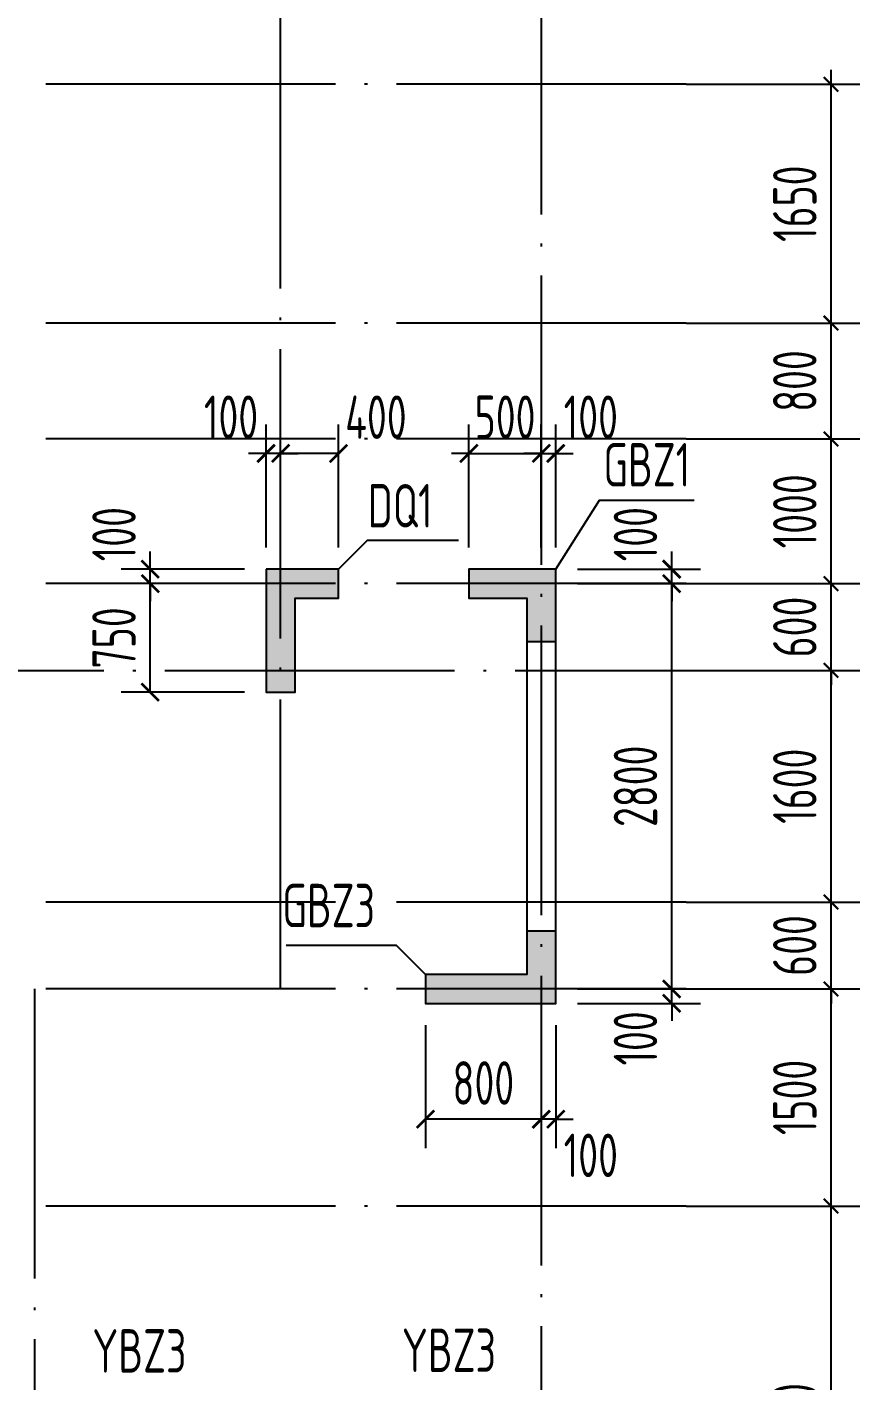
# Model space of a CAD drawing. Extents: x -668857 to 154266, y -275694 to 291306.
# Drawn here: x -292297 to -286609, y 67183 to 76537 of the extents above; entities that cross this region are included whole.
import ezdxf
from ezdxf.enums import TextEntityAlignment as Align

# ---------------------------------------------------------------- set-up
doc = ezdxf.new("R2010")
doc.units = 0
doc.header["$LTSCALE"] = 1000
doc.linetypes.add('DOTE', pattern=[2.42, 2, -0.2, 0.02, -0.2])
doc.layers.get('0').update_dxf_attribs({"linetype": 'CONTINUOUS'})
doc.layers.get('DEFPOINTS').update_dxf_attribs({"linetype": 'CONTINUOUS'})
for name, color, linetype in [('A-AXIS', 1, 'CONTINUOUS'), ('A-DOTE', 10, 'DOTE'), ('S-Q墙实线', 6, 'CONTINUOUS'), ('S-Q墙标注', 3, 'CONTINUOUS'), ('S-X详图填充', 252, 'CONTINUOUS'), ('S-X详图实线', 4, 'CONTINUOUS'), ('S-Y一般标注', 3, 'CONTINUOUS'), ('S-Z柱编号', 6, 'CONTINUOUS')]:
    doc.layers.add(name, color=color, linetype=linetype)
doc.styles.add('TSSD_DIMENSION', font='Tssdeng.shx', dxfattribs={"width": 0.7, "bigfont": 'tssdchn.shx'})
doc.styles.add('TSSD_REIN', font='tssdeng.shx', dxfattribs={"width": 0.7, "height": 300, "bigfont": 'tssdchn.shx'})
doc.styles.add('结构文字', font='zstxt.shx', dxfattribs={"width": 0.7, "bigfont": 'zshz.shx'})
doc.dimstyles.new('STRUCK', dxfattribs={"dimtxt": 400, "dimasz": 121, "dimexe": 200, "dimexo": 150, "dimgap": 115, "dimtad": 1, "dimdec": 0, "dimdsep": 46, "dimtxsty": '结构文字', "dimblk": 'ARCHTICK', "dimcen": 400, "dimclrd": 3, "dimclre": 3, "dimclrt": 7, "dimadec": 0, "dimazin": 0, "dimtfac": 1, "dimtdec": 0, "dimtix": 1, "dimtmove": 2, "dimatfit": 3, "dimldrblk": '_DIMX', "dimfxl": 0, "dimtolj": 1, "dimtzin": 0, "dimarcsym": 0})
doc.dimstyles.new('TSSD_100_100', dxfattribs={"dimtxt": 300, "dimasz": 100, "dimexe": 100, "dimexo": 250, "dimgap": 100, "dimtad": 1, "dimdec": 0, "dimzin": 0, "dimdsep": 46, "dimtxsty": 'TSSD_DIMENSION', "dimblk": 'ARCHTICK', "dimcen": 0, "dimdle": 100, "dimclrt": 7, "dimadec": 0, "dimazin": 0, "dimtfac": 1, "dimtdec": 0, "dimtix": 1, "dimtmove": 2, "dimatfit": 3, "dimldrblk": 'ARCHTICK', "dimfxl": 0, "dimtolj": 1, "dimtzin": 0, "dimarcsym": 0})

# ---------------------------------------------------------------- blocks, each defined once
blk = doc.blocks.new('_ArchTick')
at = {"color": 0, "linetype": 'ByBlock', "const_width": 0.15}
blk.add_lwpolyline([(-0.5, -0.5), (0.5, 0.5)], dxfattribs=at)
blk = doc.blocks.new('*D202')
at = {"layer": 'DEFPOINTS', "color": 0}
for p in [(55600, 10900), (56600, 10900), (55600, 9400)]:
    blk.add_point(p, dxfattribs=at)
at = {"layer": 'S-Y一般标注', "color": 0, "lineweight": -2}
for p, q in [((56600, 9300), (56600, 11000)), ((55850, 10900), (56700, 10900)), ((55850, 9400), (56700, 9400))]:
    blk.add_line(p, q, dxfattribs=at)
at = {"layer": 'S-Y一般标注', "color": 0, "lineweight": -2, "xscale": 100, "yscale": 100, "zscale": 100}
for p, rotation in [((56600, 10900), 90), ((56600, 9400), 270)]:
    blk.add_blockref('_ArchTick', p, dxfattribs=dict(at, rotation=rotation))
at = {"layer": 'S-Y一般标注', "color": 7, "insert": (56350, 10150), "char_height": 300, "attachment_point": 5, "rotation": 90, "style": 'TSSD_DIMENSION'}
blk.add_mtext('\\A1;1500', dxfattribs=at)
blk = doc.blocks.new('*D203')
at = {"layer": 'DEFPOINTS', "color": 0}
for p in [(55600, 11500), (56600, 11500), (55600, 10900)]:
    blk.add_point(p, dxfattribs=at)
at = {"layer": 'S-Y一般标注', "color": 0, "lineweight": -2}
for p, q in [((56600, 11500), (56600, 11600)), ((55850, 11500), (56700, 11500)), ((56600, 10900), (56600, 11500)), ((55850, 10900), (56700, 10900)), ((56600, 10900), (56600, 10800))]:
    blk.add_line(p, q, dxfattribs=at)
at = {"layer": 'S-Y一般标注', "color": 0, "lineweight": -2, "xscale": 100, "yscale": 100, "zscale": 100}
for p, rotation in [((56600, 11500), 270), ((56600, 10900), 90)]:
    blk.add_blockref('_ArchTick', p, dxfattribs=dict(at, rotation=rotation))
at = {"layer": 'S-Y一般标注', "color": 7, "insert": (56350, 11200), "char_height": 300, "attachment_point": 5, "rotation": 90, "style": 'TSSD_DIMENSION'}
blk.add_mtext('\\A1;600', dxfattribs=at)
blk = doc.blocks.new('*D204')
at = {"layer": 'DEFPOINTS', "color": 0}
for p in [(55600, 13100.3), (56600, 13100.3), (55600, 11500)]:
    blk.add_point(p, dxfattribs=at)
at = {"layer": 'S-Y一般标注', "color": 0, "lineweight": -2}
for p, q in [((56600, 11400), (56600, 13200.3)), ((55850, 13100.3), (56700, 13100.3)), ((55850, 11500), (56700, 11500))]:
    blk.add_line(p, q, dxfattribs=at)
at = {"layer": 'S-Y一般标注', "color": 0, "lineweight": -2, "xscale": 100, "yscale": 100, "zscale": 100}
for p, rotation in [((56600, 13100.3), 90), ((56600, 11500), 270)]:
    blk.add_blockref('_ArchTick', p, dxfattribs=dict(at, rotation=rotation))
at = {"layer": 'S-Y一般标注', "color": 7, "insert": (56350, 12300.2), "char_height": 300, "attachment_point": 5, "rotation": 90, "style": 'TSSD_DIMENSION'}
blk.add_mtext('\\A1;1600', dxfattribs=at)
blk = doc.blocks.new('*D205')
at = {"layer": 'DEFPOINTS', "color": 0}
for p in [(55600, 13700), (56600, 13700), (55600, 13100.3)]:
    blk.add_point(p, dxfattribs=at)
at = {"layer": 'S-Y一般标注', "color": 0, "lineweight": -2}
for p, q in [((56600, 13700), (56600, 13800)), ((55850, 13700), (56700, 13700)), ((56600, 13100.3), (56600, 13700)), ((55850, 13100.3), (56700, 13100.3)), ((56600, 13100.3), (56600, 13000.3))]:
    blk.add_line(p, q, dxfattribs=at)
at = {"layer": 'S-Y一般标注', "color": 0, "lineweight": -2, "xscale": 100, "yscale": 100, "zscale": 100}
for p, rotation in [((56600, 13700), 270), ((56600, 13100.3), 90)]:
    blk.add_blockref('_ArchTick', p, dxfattribs=dict(at, rotation=rotation))
at = {"layer": 'S-Y一般标注', "color": 7, "insert": (56350, 13400.2), "char_height": 300, "attachment_point": 5, "rotation": 90, "style": 'TSSD_DIMENSION'}
blk.add_mtext('\\A1;600', dxfattribs=at)
blk = doc.blocks.new('*D206')
at = {"layer": 'DEFPOINTS', "color": 0}
for p in [(55600, 14700), (56600, 14700), (55600, 13700)]:
    blk.add_point(p, dxfattribs=at)
at = {"layer": 'S-Y一般标注', "color": 0, "lineweight": -2}
for p, q in [((56600, 13600), (56600, 14800)), ((55850, 14700), (56700, 14700)), ((55850, 13700), (56700, 13700))]:
    blk.add_line(p, q, dxfattribs=at)
at = {"layer": 'S-Y一般标注', "color": 0, "lineweight": -2, "xscale": 100, "yscale": 100, "zscale": 100}
for p, rotation in [((56600, 14700), 90), ((56600, 13700), 270)]:
    blk.add_blockref('_ArchTick', p, dxfattribs=dict(at, rotation=rotation))
at = {"layer": 'S-Y一般标注', "color": 7, "insert": (56350, 14200), "char_height": 300, "attachment_point": 5, "rotation": 90, "style": 'TSSD_DIMENSION'}
blk.add_mtext('\\A1;1000', dxfattribs=at)
blk = doc.blocks.new('*D207')
at = {"layer": 'DEFPOINTS', "color": 0}
for p in [(55600, 17150), (57400, 17150), (55600, 4600)]:
    blk.add_point(p, dxfattribs=at)
at = {"layer": 'S-Y一般标注', "color": 0, "lineweight": -2}
for p, q in [((57400, 4500), (57400, 17250)), ((55850, 17150), (57500, 17150)), ((55850, 4600), (57500, 4600))]:
    blk.add_line(p, q, dxfattribs=at)
at = {"layer": 'S-Y一般标注', "color": 0, "lineweight": -2, "xscale": 100, "yscale": 100, "zscale": 100}
for p, rotation in [((57400, 17150), 90), ((57400, 4600), 270)]:
    blk.add_blockref('_ArchTick', p, dxfattribs=dict(at, rotation=rotation))
at = {"layer": 'S-Y一般标注', "color": 7, "insert": (57150, 10875), "char_height": 300, "attachment_point": 5, "rotation": 90, "style": 'TSSD_DIMENSION'}
blk.add_mtext('\\A1;12550', dxfattribs=at)
blk = doc.blocks.new('*D208')
at = {"layer": 'DEFPOINTS', "color": 0}
for p in [(55600, 15500), (56600, 15500), (55600, 14700)]:
    blk.add_point(p, dxfattribs=at)
at = {"layer": 'S-Y一般标注', "color": 0, "lineweight": -2}
for p, q in [((56600, 14600), (56600, 15600)), ((55850, 15500), (56700, 15500)), ((55850, 14700), (56700, 14700))]:
    blk.add_line(p, q, dxfattribs=at)
at = {"layer": 'S-Y一般标注', "color": 0, "lineweight": -2, "xscale": 100, "yscale": 100, "zscale": 100}
for p, rotation in [((56600, 15500), 90), ((56600, 14700), 270)]:
    blk.add_blockref('_ArchTick', p, dxfattribs=dict(at, rotation=rotation))
at = {"layer": 'S-Y一般标注', "color": 7, "insert": (56350, 15100), "char_height": 300, "attachment_point": 5, "rotation": 90, "style": 'TSSD_DIMENSION'}
blk.add_mtext('\\A1;800', dxfattribs=at)
blk = doc.blocks.new('*D210')
at = {"layer": 'DEFPOINTS', "color": 0}
for p in [(55600, 9400), (56600, 9400), (55600, 6400)]:
    blk.add_point(p, dxfattribs=at)
at = {"layer": 'S-Y一般标注', "color": 0, "lineweight": -2}
for p, q in [((56600, 6300), (56600, 9500)), ((55850, 9400), (56700, 9400)), ((55850, 6400), (56700, 6400))]:
    blk.add_line(p, q, dxfattribs=at)
at = {"layer": 'S-Y一般标注', "color": 0, "lineweight": -2, "xscale": 100, "yscale": 100, "zscale": 100}
for p, rotation in [((56600, 9400), 90), ((56600, 6400), 270)]:
    blk.add_blockref('_ArchTick', p, dxfattribs=dict(at, rotation=rotation))
at = {"layer": 'S-Y一般标注', "color": 7, "insert": (56350, 7900), "char_height": 300, "attachment_point": 5, "rotation": 90, "style": 'TSSD_DIMENSION'}
blk.add_mtext('\\A1;3000', dxfattribs=at)
blk = doc.blocks.new('*D211')
at = {"layer": 'DEFPOINTS', "color": 0}
for p in [(55600, 17150), (56600, 17150), (55600, 15500)]:
    blk.add_point(p, dxfattribs=at)
at = {"layer": 'S-Y一般标注', "color": 0, "lineweight": -2}
for p, q in [((56600, 15400), (56600, 17250)), ((55850, 17150), (56700, 17150)), ((55850, 15500), (56700, 15500))]:
    blk.add_line(p, q, dxfattribs=at)
at = {"layer": 'S-Y一般标注', "color": 0, "lineweight": -2, "xscale": 100, "yscale": 100, "zscale": 100}
for p, rotation in [((56600, 17150), 90), ((56600, 15500), 270)]:
    blk.add_blockref('_ArchTick', p, dxfattribs=dict(at, rotation=rotation))
at = {"layer": 'S-Y一般标注', "color": 7, "insert": (56350, 16325), "char_height": 300, "attachment_point": 5, "rotation": 90, "style": 'TSSD_DIMENSION'}
blk.add_mtext('\\A1;1650', dxfattribs=at)
blk = doc.blocks.new('*D1394')
at = {"layer": 'DEFPOINTS', "color": 0}
for p in [(-288646.8, 69891.2), (-287846.8, 69891.2), (-288646.8, 69791.2)]:
    blk.add_point(p, dxfattribs=at)
at = {"layer": 'S-Q墙标注', "color": 3, "lineweight": -2}
for p, q in [((-287846.8, 69891.2), (-287846.8, 70012.2)), ((-288496.8, 69891.2), (-287646.8, 69891.2)), ((-287846.8, 69791.2), (-287846.8, 69891.2)), ((-288496.8, 69791.2), (-287646.8, 69791.2)), ((-287846.8, 69791.2), (-287846.8, 69670.2))]:
    blk.add_line(p, q, dxfattribs=at)
at = {"layer": 'S-Q墙标注', "color": 3, "lineweight": -2, "xscale": 121, "yscale": 121, "zscale": 121}
for p, rotation in [((-287846.8, 69891.2), 270), ((-287846.8, 69791.2), 90)]:
    blk.add_blockref('_ArchTick', p, dxfattribs=dict(at, rotation=rotation))
at = {"layer": 'S-Q墙标注', "color": 7, "insert": (-288096.8, 69549.3), "char_height": 300, "attachment_point": 5, "rotation": 90, "style": 'TSSD_REIN'}
blk.add_mtext('\\A1;100', dxfattribs=at)
blk = doc.blocks.new('_DIMX')
blk.add_line((-150, 0), (150, 0))
at = {"const_width": 50}
blk.add_lwpolyline([(-70, -70), (70, 70)], dxfattribs=at)
blk = doc.blocks.new('*D1395')
at = {"layer": 'DEFPOINTS', "color": 0}
for p in [(-288646.8, 72691.2), (-287846.8, 72691.2), (-288646.8, 69891.2)]:
    blk.add_point(p, dxfattribs=at)
at = {"layer": 'S-Q墙标注', "color": 3, "lineweight": -2}
for p, q in [((-288496.8, 72691.2), (-287646.8, 72691.2)), ((-287846.8, 69891.2), (-287846.8, 72691.2)), ((-288496.8, 69891.2), (-287646.8, 69891.2))]:
    blk.add_line(p, q, dxfattribs=at)
at = {"layer": 'S-Q墙标注', "color": 3, "lineweight": -2, "xscale": 121, "yscale": 121, "zscale": 121}
for p, rotation in [((-287846.8, 72691.2), 90), ((-287846.8, 69891.2), 270)]:
    blk.add_blockref('_ArchTick', p, dxfattribs=dict(at, rotation=rotation))
at = {"layer": 'S-Q墙标注', "color": 7, "insert": (-288096.8, 71291.2), "char_height": 300, "attachment_point": 5, "rotation": 90, "style": 'TSSD_REIN'}
blk.add_mtext('\\A1;2800', dxfattribs=at)
blk = doc.blocks.new('*D1396')
at = {"layer": 'DEFPOINTS', "color": 0}
for p in [(-288646.8, 72791.2), (-287846.8, 72791.2), (-288646.8, 72691.2)]:
    blk.add_point(p, dxfattribs=at)
at = {"layer": 'S-Q墙标注', "color": 3, "lineweight": -2}
for p, q in [((-287846.8, 72791.2), (-287846.8, 72912.2)), ((-288496.8, 72791.2), (-287646.8, 72791.2)), ((-287846.8, 72691.2), (-287846.8, 72791.2)), ((-288496.8, 72691.2), (-287646.8, 72691.2)), ((-287846.8, 72691.2), (-287846.8, 72570.2))]:
    blk.add_line(p, q, dxfattribs=at)
at = {"layer": 'S-Q墙标注', "color": 3, "lineweight": -2, "xscale": 121, "yscale": 121, "zscale": 121}
for p, rotation in [((-287846.8, 72791.2), 270), ((-287846.8, 72691.2), 90)]:
    blk.add_blockref('_ArchTick', p, dxfattribs=dict(at, rotation=rotation))
at = {"layer": 'S-Q墙标注', "color": 7, "insert": (-288096.8, 73033.1), "char_height": 300, "attachment_point": 5, "rotation": 90, "style": 'TSSD_REIN'}
blk.add_mtext('\\A1;100', dxfattribs=at)
blk = doc.blocks.new('*D1397')
at = {"layer": 'DEFPOINTS', "color": 0}
for p in [(-288746.8, 69791.2), (-288646.8, 69791.2), (-288746.8, 68991.2)]:
    blk.add_point(p, dxfattribs=at)
at = {"layer": 'S-Q墙标注', "color": 3, "lineweight": -2}
for p, q in [((-288746.8, 69641.2), (-288746.8, 68791.2)), ((-288646.8, 69641.2), (-288646.8, 68791.2)), ((-288746.8, 68991.2), (-288867.8, 68991.2)), ((-288646.8, 68991.2), (-288746.8, 68991.2)), ((-288646.8, 68991.2), (-288525.8, 68991.2))]:
    blk.add_line(p, q, dxfattribs=at)
at = {"layer": 'S-Q墙标注', "color": 3, "lineweight": -2, "xscale": 121, "yscale": 121, "zscale": 121}
blk.add_blockref('_ArchTick', (-288746.8, 68991.2), dxfattribs=at)
at = {"layer": 'S-Q墙标注', "color": 3, "lineweight": -2, "xscale": 121, "yscale": 121, "zscale": 121, "rotation": 180}
blk.add_blockref('_ArchTick', (-288646.8, 68991.2), dxfattribs=at)
at = {"layer": 'S-Q墙标注', "color": 7, "insert": (-288404.9, 68741.2), "char_height": 300, "attachment_point": 5, "style": 'TSSD_REIN'}
blk.add_mtext('\\A1;100', dxfattribs=at)
blk = doc.blocks.new('*D1398')
at = {"layer": 'DEFPOINTS', "color": 0}
for p in [(-289546.8, 69791.2), (-288746.8, 69791.2), (-289546.8, 68991.2)]:
    blk.add_point(p, dxfattribs=at)
at = {"layer": 'S-Q墙标注', "color": 3, "lineweight": -2}
for p, q in [((-289546.8, 69641.2), (-289546.8, 68791.2)), ((-288746.8, 69641.2), (-288746.8, 68791.2)), ((-288746.8, 68991.2), (-289546.8, 68991.2))]:
    blk.add_line(p, q, dxfattribs=at)
at = {"layer": 'S-Q墙标注', "color": 3, "lineweight": -2, "xscale": 121, "yscale": 121, "zscale": 121, "rotation": 180}
blk.add_blockref('_ArchTick', (-289546.8, 68991.2), dxfattribs=at)
at = {"layer": 'S-Q墙标注', "color": 3, "lineweight": -2, "xscale": 121, "yscale": 121, "zscale": 121}
blk.add_blockref('_ArchTick', (-288746.8, 68991.2), dxfattribs=at)
at = {"layer": 'S-Q墙标注', "color": 7, "insert": (-289146.8, 69241.2), "char_height": 300, "attachment_point": 5, "style": 'TSSD_REIN'}
blk.add_mtext('\\A1;800', dxfattribs=at)
blk = doc.blocks.new('*D1401')
at = {"layer": 'DEFPOINTS', "color": 0}
for p in [(-288746.8, 73591.2), (-289246.8, 72791.2), (-288746.8, 72791.2)]:
    blk.add_point(p, dxfattribs=at)
at = {"layer": 'S-Q墙标注', "color": 3, "lineweight": -2}
for p, q in [((-289246.8, 72941.2), (-289246.8, 73791.2)), ((-288746.8, 72941.2), (-288746.8, 73791.2)), ((-289246.8, 73591.2), (-289367.8, 73591.2)), ((-289246.8, 73591.2), (-288746.8, 73591.2)), ((-288746.8, 73591.2), (-288625.8, 73591.2))]:
    blk.add_line(p, q, dxfattribs=at)
at = {"layer": 'S-Q墙标注', "color": 3, "lineweight": -2, "xscale": 121, "yscale": 121, "zscale": 121}
blk.add_blockref('_ArchTick', (-289246.8, 73591.2), dxfattribs=at)
at = {"layer": 'S-Q墙标注', "color": 3, "lineweight": -2, "xscale": 121, "yscale": 121, "zscale": 121, "rotation": 180}
blk.add_blockref('_ArchTick', (-288746.8, 73591.2), dxfattribs=at)
at = {"layer": 'S-Q墙标注', "color": 7, "insert": (-288996.8, 73841.2), "char_height": 300, "attachment_point": 5, "style": 'TSSD_REIN'}
blk.add_mtext('\\A1;500', dxfattribs=at)
blk = doc.blocks.new('*D1402')
at = {"layer": 'DEFPOINTS', "color": 0}
for p in [(-288646.8, 73591.2), (-288746.8, 72791.2), (-288646.8, 72791.2)]:
    blk.add_point(p, dxfattribs=at)
at = {"layer": 'S-Q墙标注', "color": 3, "lineweight": -2}
for p, q in [((-288746.8, 72941.2), (-288746.8, 73791.2)), ((-288646.8, 72941.2), (-288646.8, 73791.2)), ((-288746.8, 73591.2), (-288867.8, 73591.2)), ((-288746.8, 73591.2), (-288646.8, 73591.2)), ((-288646.8, 73591.2), (-288525.8, 73591.2))]:
    blk.add_line(p, q, dxfattribs=at)
at = {"layer": 'S-Q墙标注', "color": 3, "lineweight": -2, "xscale": 121, "yscale": 121, "zscale": 121}
blk.add_blockref('_ArchTick', (-288746.8, 73591.2), dxfattribs=at)
at = {"layer": 'S-Q墙标注', "color": 3, "lineweight": -2, "xscale": 121, "yscale": 121, "zscale": 121, "rotation": 180}
blk.add_blockref('_ArchTick', (-288646.8, 73591.2), dxfattribs=at)
at = {"layer": 'S-Q墙标注', "color": 7, "insert": (-288404.9, 73841.2), "char_height": 300, "attachment_point": 5, "style": 'TSSD_REIN'}
blk.add_mtext('\\A1;100', dxfattribs=at)
blk = doc.blocks.new('*D1413')
at = {"layer": 'DEFPOINTS', "color": 0}
for p in [(-291446.8, 72691.2), (-290646.8, 72691.2), (-290646.8, 71941.2)]:
    blk.add_point(p, dxfattribs=at)
at = {"layer": 'S-Q墙标注', "color": 3, "lineweight": -2}
for p, q in [((-290796.8, 72691.2), (-291646.8, 72691.2)), ((-291446.8, 71941.2), (-291446.8, 72691.2)), ((-290796.8, 71941.2), (-291646.8, 71941.2))]:
    blk.add_line(p, q, dxfattribs=at)
at = {"layer": 'S-Q墙标注', "color": 3, "lineweight": -2, "xscale": 121, "yscale": 121, "zscale": 121}
for p, rotation in [((-291446.8, 72691.2), 90), ((-291446.8, 71941.2), 270)]:
    blk.add_blockref('_ArchTick', p, dxfattribs=dict(at, rotation=rotation))
at = {"layer": 'S-Q墙标注', "color": 7, "insert": (-291696.8, 72316.2), "char_height": 300, "attachment_point": 5, "rotation": 90, "style": 'TSSD_REIN'}
blk.add_mtext('\\A1;750', dxfattribs=at)
blk = doc.blocks.new('*D1414')
at = {"layer": 'DEFPOINTS', "color": 0}
for p in [(-291446.8, 72791.2), (-290646.8, 72791.2), (-290646.8, 72691.2)]:
    blk.add_point(p, dxfattribs=at)
at = {"layer": 'S-Q墙标注', "color": 3, "lineweight": -2}
for p, q in [((-291446.8, 72791.2), (-291446.8, 72912.2)), ((-290796.8, 72791.2), (-291646.8, 72791.2)), ((-291446.8, 72691.2), (-291446.8, 72791.2)), ((-290796.8, 72691.2), (-291646.8, 72691.2)), ((-291446.8, 72691.2), (-291446.8, 72570.2))]:
    blk.add_line(p, q, dxfattribs=at)
at = {"layer": 'S-Q墙标注', "color": 3, "lineweight": -2, "xscale": 121, "yscale": 121, "zscale": 121}
for p, rotation in [((-291446.8, 72791.2), 270), ((-291446.8, 72691.2), 90)]:
    blk.add_blockref('_ArchTick', p, dxfattribs=dict(at, rotation=rotation))
at = {"layer": 'S-Q墙标注', "color": 7, "insert": (-291696.8, 73033.1), "char_height": 300, "attachment_point": 5, "rotation": 90, "style": 'TSSD_REIN'}
blk.add_mtext('\\A1;100', dxfattribs=at)
blk = doc.blocks.new('*D1415')
at = {"layer": 'DEFPOINTS', "color": 0}
for p in [(-290546.8, 73591.2), (-290546.8, 72791.2), (-290146.9, 72791.2)]:
    blk.add_point(p, dxfattribs=at)
at = {"layer": 'S-Q墙标注', "color": 3, "lineweight": -2}
for p, q in [((-290546.8, 72941.2), (-290546.8, 73791.2)), ((-290146.9, 72941.2), (-290146.9, 73791.2)), ((-290146.9, 73591.2), (-290546.8, 73591.2))]:
    blk.add_line(p, q, dxfattribs=at)
at = {"layer": 'S-Q墙标注', "color": 3, "lineweight": -2, "xscale": 121, "yscale": 121, "zscale": 121, "rotation": 180}
blk.add_blockref('_ArchTick', (-290546.8, 73591.2), dxfattribs=at)
at = {"layer": 'S-Q墙标注', "color": 3, "lineweight": -2, "xscale": 121, "yscale": 121, "zscale": 121}
blk.add_blockref('_ArchTick', (-290146.9, 73591.2), dxfattribs=at)
at = {"layer": 'S-Q墙标注', "color": 7, "insert": (-289888.8, 73841.2), "char_height": 300, "attachment_point": 5, "style": 'TSSD_REIN'}
blk.add_mtext('\\A1;400', dxfattribs=at)
blk = doc.blocks.new('*D1416')
at = {"layer": 'DEFPOINTS', "color": 0}
for p in [(-290646.8, 73591.2), (-290646.8, 72791.2), (-290546.8, 72791.2)]:
    blk.add_point(p, dxfattribs=at)
at = {"layer": 'S-Q墙标注', "color": 3, "lineweight": -2}
for p, q in [((-290646.8, 72941.2), (-290646.8, 73791.2)), ((-290546.8, 72941.2), (-290546.8, 73791.2)), ((-290646.8, 73591.2), (-290767.8, 73591.2)), ((-290546.8, 73591.2), (-290646.8, 73591.2)), ((-290546.8, 73591.2), (-290425.8, 73591.2))]:
    blk.add_line(p, q, dxfattribs=at)
at = {"layer": 'S-Q墙标注', "color": 3, "lineweight": -2, "xscale": 121, "yscale": 121, "zscale": 121}
blk.add_blockref('_ArchTick', (-290646.8, 73591.2), dxfattribs=at)
at = {"layer": 'S-Q墙标注', "color": 3, "lineweight": -2, "xscale": 121, "yscale": 121, "zscale": 121, "rotation": 180}
blk.add_blockref('_ArchTick', (-290546.8, 73591.2), dxfattribs=at)
at = {"layer": 'S-Q墙标注', "color": 7, "insert": (-290888.7, 73841.2), "char_height": 300, "attachment_point": 5, "style": 'TSSD_REIN'}
blk.add_mtext('\\A1;100', dxfattribs=at)
blk = doc.blocks.new('20210726.16395156')
at = {"layer": 'A-AXIS'}
for p, q in [((55600, 17150), (58400, 17150)), ((55600, 15500), (58400, 15500)), ((55600, 14700), (58400, 14700)), ((55600, 13700), (58400, 13700)), ((55600, 13100.3), (58400, 13100.3)), ((55600, 11500), (58400, 11500)), ((55600, 10900), (58400, 10900)), ((55600, 9400), (58400, 9400))]:
    blk.add_line(p, q, dxfattribs=at)
at = {"layer": 'A-DOTE'}
for p, q in [((52800, 10900), (52800, 18249.9)), ((54600, 18249.9), (54600, 3600)), ((55600, 17150), (3600, 17150)), ((55600, 15500), (3600, 15500)), ((55600, 14700), (3600, 14700)), ((55600, 13700), (3600, 13700)), ((3600, 13100.3), (55600, 13100.3)), ((55600, 11500), (3600, 11500)), ((55600, 10900), (3600, 10900)), ((51100, 10900), (51100, 3600)), ((55600, 9400), (3600, 9400))]:
    blk.add_line(p, q, dxfattribs=at)
at = {"layer": 'S-Y一般标注'}
for base, p1, p2, picture, middle in [((57400, 17150), (55600, 4600), (55600, 17150), '*D207', (57150, 10875)), ((56600, 17150), (55600, 15500), (55600, 17150), '*D211', (56350, 16325)), ((56600, 15500), (55600, 14700), (55600, 15500), '*D208', (56350, 15100)), ((56600, 14700), (55600, 13700), (55600, 14700), '*D206', (56350, 14200)), ((56600, 13700), (55600, 13100.3), (55600, 13700), '*D205', (56350, 13400.2)), ((56600, 13100.3), (55600, 11500), (55600, 13100.3), '*D204', (56350, 12300.2)), ((56600, 11500), (55600, 10900), (55600, 11500), '*D203', (56350, 11200)), ((56600, 10900), (55600, 9400), (55600, 10900), '*D202', (56350, 10150)), ((56600, 9400), (55600, 6400), (55600, 9400), '*D210', (56350, 7900))]:
    dim = blk.add_linear_dim(base=base, p1=p1, p2=p2, angle=90, dimstyle='TSSD_100_100', dxfattribs=at)
    dim.commit()
    dim.dimension.update_dxf_attribs({"geometry": picture, "text_midpoint": middle})

msp = doc.modelspace()

# ---------------------------------------------------------------- hatches: boundary and pattern name
at = {"layer": 'S-X详图填充'}
h = msp.add_hatch(color=256, dxfattribs=at)
h.dxf.hatch_style = 1
h.paths.add_polyline_path([(-290646.81, 72791.2), (-290646.81, 71941.23), (-290446.81, 71941.23), (-290446.81, 72591.2), (-290146.9, 72591.2), (-290146.9, 72791.2)])
h = msp.add_hatch(color=256, dxfattribs=at)
h.dxf.hatch_style = 1
h.paths.add_polyline_path([(-288846.8, 72291.2), (-288646.8, 72291.2), (-288646.8, 72791.2), (-289246.8, 72791.2), (-289246.8, 72591.2), (-288846.8, 72591.2)])
h = msp.add_hatch(color=256, dxfattribs=at)
h.dxf.hatch_style = 1
h.paths.add_polyline_path([(-288646.8, 70291.2), (-288846.8, 70291.2), (-288846.8, 69991.2), (-289546.8, 69991.2), (-289546.8, 69791.2), (-288646.8, 69791.2)])

# ---------------------------------------------------------------- linework, layer by layer
at = {"layer": 'S-Q墙实线'}
for points in [[(-290646.81, 72791.2), (-290646.81, 71941.23), (-290446.81, 71941.23), (-290446.81, 72591.2), (-290146.9, 72591.2), (-290146.9, 72791.2)], [(-288846.8, 69991.2), (-289546.8, 69991.2), (-289546.8, 69791.2), (-288646.8, 69791.2), (-288646.8, 72791.2), (-289246.8, 72791.2), (-289246.8, 72591.2), (-288846.8, 72591.2)]]:
    msp.add_lwpolyline(points, close=True, dxfattribs=at)
at = {"layer": 'S-X详图实线'}
for points in [[(-290646.81, 72791.2), (-290646.81, 71941.23), (-290446.81, 71941.23), (-290446.81, 72591.2), (-290146.9, 72591.2), (-290146.9, 72791.2), (-290646.81, 72791.2)], [(-288846.8, 72291.2), (-288646.8, 72291.2), (-288646.8, 72791.2), (-289246.8, 72791.2), (-289246.8, 72591.2), (-288846.8, 72591.2), (-288846.8, 72291.2)], [(-288646.8, 70291.2), (-288846.8, 70291.2), (-288846.8, 69991.2), (-289546.8, 69991.2), (-289546.8, 69791.2), (-288646.8, 69791.2), (-288646.8, 70291.2)]]:
    msp.add_lwpolyline(points, close=True, dxfattribs=at)
at = {"layer": 'S-Z柱编号', "color": 7}
for points in [[(-288646.8, 72791.2), (-288344.01, 73268.22), (-287692.43, 73268.22)], [(-290146.89, 72791.2), (-289946.89, 72991.2), (-289319.42, 72991.2)], [(-289546.8, 69991.2), (-289746.8, 70191.2), (-290507.87, 70191.2)]]:
    msp.add_lwpolyline(points, dxfattribs=at)

# ---------------------------------------------------------------- block references
at = {"layer": 'A-DOTE'}
msp.add_blockref('20210726.16395156', (-343346.8, 58991.15), dxfattribs=at)

# ---------------------------------------------------------------- texts
at = {"layer": 'S-Z柱编号', "color": 7, "style": 'TSSD_REIN', "width": 0.7}
for s, p in [('GBZ1', (-288318.01, 73272.69)), ('DQ1', (-289945.02, 72989.48)), ('GBZ3', (-290534.76, 70227.45)), ('YBZ3', (-291846.81, 67150.49)), ('YBZ3', (-289709.63, 67154.9))]:
    msp.add_text(s, height=300, dxfattribs=at).set_placement(p, align=Align.BOTTOM_LEFT)

# ---------------------------------------------------------------- dimensions: what is measured, and where the dimension line sits
at = {"layer": 'S-Q墙标注'}
for base, p1, p2, angle, picture, middle in [((-290646.81, 73591.2), (-290546.8, 72791.2), (-290646.81, 72791.2), 180, '*D1416', (-290888.73, 73841.2)), ((-290546.8, 73591.2), (-290146.89, 72791.2), (-290546.8, 72791.2), 180, '*D1415', (-289888.82, 73841.2)), ((-291446.81, 72791.2), (-290646.81, 72691.2), (-290646.81, 72791.2), 90, '*D1414', (-291696.81, 73033.12)), ((-287846.8, 72791.2), (-288646.8, 72691.2), (-288646.8, 72791.2), 90, '*D1396', (-288096.8, 73033.12)), ((-287846.8, 69891.2), (-288646.8, 69791.2), (-288646.8, 69891.2), 90, '*D1394', (-288096.8, 69549.28)), ((-288746.8, 68991.2), (-288646.8, 69791.2), (-288746.8, 69791.2), 180, '*D1397', (-288404.87, 68741.2))]:
    dim = msp.add_linear_dim(base=base, p1=p1, p2=p2, angle=angle, dimstyle='STRUCK', override={"dimtxt": 300, "dimgap": 100, "dimtxsty": 'TSSD_REIN'}, dxfattribs=at)
    dim.commit()
    dim.dimension.update_dxf_attribs({"geometry": picture, "text_midpoint": middle, "dimtype": 160})
dim = msp.add_linear_dim(base=(-288746.8, 73591.2), p1=(-289246.8, 72791.2), p2=(-288746.8, 72791.2), dimstyle='STRUCK', override={"dimtxt": 300, "dimgap": 100, "dimtxsty": 'TSSD_REIN'}, dxfattribs=at)
dim.commit()
dim.dimension.update_dxf_attribs({"geometry": '*D1401', "text_midpoint": (-288996.8, 73841.2)})
dim = msp.add_linear_dim(base=(-288646.79, 73591.2), p1=(-288746.8, 72791.2), p2=(-288646.79, 72791.2), dimstyle='STRUCK', override={"dimtxt": 300, "dimgap": 100, "dimtxsty": 'TSSD_REIN'}, dxfattribs=at)
dim.commit()
dim.dimension.update_dxf_attribs({"geometry": '*D1402', "text_midpoint": (-288404.86, 73841.2), "dimtype": 160})
for base, p1, p2, angle, picture, middle in [((-291446.81, 72691.2), (-290646.81, 71941.23), (-290646.81, 72691.2), 90, '*D1413', (-291696.81, 72316.21)), ((-287846.8, 72691.2), (-288646.8, 69891.2), (-288646.8, 72691.2), 90, '*D1395', (-288096.8, 71291.2)), ((-289546.8, 68991.2), (-288746.8, 69791.2), (-289546.8, 69791.2), 180, '*D1398', (-289146.8, 69241.2))]:
    dim = msp.add_linear_dim(base=base, p1=p1, p2=p2, angle=angle, dimstyle='STRUCK', override={"dimtxt": 300, "dimgap": 100, "dimtxsty": 'TSSD_REIN'}, dxfattribs=at)
    dim.commit()
    dim.dimension.update_dxf_attribs({"geometry": picture, "text_midpoint": middle})

doc.saveas('drawing.dxf')
